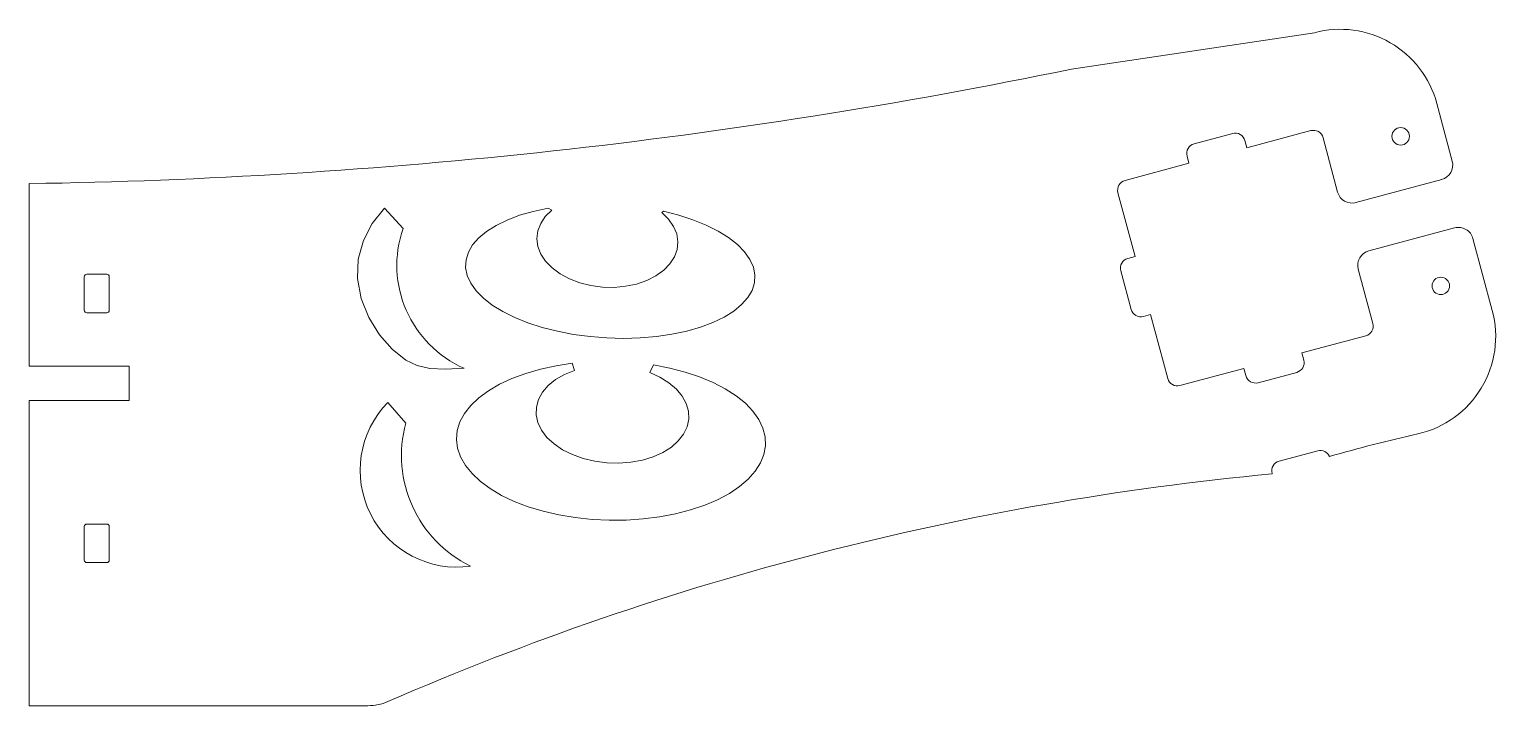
# Model space of a CAD drawing. Header units: millimetres. Extents: x -134 to 160, y 0 to 135.
import ezdxf

# ---------------------------------------------------------------- set-up
doc = ezdxf.new("R2010")
doc.units = ezdxf.units.MM

msp = doc.modelspace()

# ---------------------------------------------------------------- linework, layer by layer
at = {"color": 7, "linetype": 'Continuous', "lineweight": 15}
for p, q in [((74.89, 127.43), (123.46, 134.69)), ((151.06, 108.96), (147.95, 120.55)), ((107.12, 114.53), (99.39, 112.46)), ((122.76, 115.1), (109.96, 111.67)), ((109.96, 111.67), (109.57, 113.12)), ((128.12, 102.81), (125.21, 113.68)), ((97.98, 110.01), (98.37, 108.56)), ((98.37, 108.56), (85.57, 105.13)), ((-133.7, 104.5), (-133.7, 67.95)), ((148.94, 105.29), (131.79, 100.69)), ((84.16, 102.68), (87.59, 89.88)), ((-62.64, 99.55), (-65.07, 96.53)), ((-58.9, 95.54), (-62.64, 99.55)), ((-38.07, 97.21), (-40.29, 96.14)), ((-35.58, 98.15), (-38.07, 97.21)), ((-32.84, 98.94), (-35.58, 98.15)), ((-29.89, 99.57), (-32.84, 98.94)), ((-31.37, 96.5), (-30.44, 97.9)), ((-30.44, 97.9), (-29.16, 99.17)), ((-29.16, 99.17), (-29.89, 99.57)), ((-6.8, 98.98), (-7.09, 98.7)), ((-7.09, 98.7), (-5.76, 97.38)), ((-3.75, 98.2), (-6.8, 98.98)), ((-5.76, 97.38), (-4.77, 95.94)), ((-0.89, 97.27), (-3.75, 98.2)), ((1.75, 96.2), (-0.89, 97.27)), ((-65.07, 96.53), (-66.84, 93.11)), ((-42.2, 94.93), (-43.77, 93.62)), ((-40.29, 96.14), (-42.2, 94.93)), ((-32.12, 93.47), (-31.94, 95.01)), ((-31.94, 95.01), (-31.37, 96.5)), ((-4.77, 95.94), (-4.15, 94.43)), ((-4.15, 94.43), (-3.91, 92.87)), ((4.14, 95), (1.75, 96.2)), ((6.23, 93.7), (4.14, 95)), ((134.38, 91.03), (151.53, 95.63)), ((-66.84, 93.11), (-67.86, 89.39)), ((-44.99, 92.22), (-45.84, 90.75)), ((-43.77, 93.62), (-44.99, 92.22)), ((-31.92, 91.91), (-32.12, 93.47)), ((-31.33, 90.39), (-31.92, 91.91)), ((-4.06, 91.33), (-4.59, 89.83)), ((-3.91, 92.87), (-4.06, 91.33)), ((8, 92.3), (6.23, 93.7)), ((9.43, 90.84), (8, 92.3)), ((159.07, 79.09), (155.2, 93.51)), ((-67.86, 89.39), (-68.02, 85.48)), ((-46.3, 89.23), (-46.38, 87.68)), ((-45.84, 90.75), (-46.3, 89.23)), ((-30.37, 88.94), (-31.33, 90.39)), ((-29.08, 87.61), (-30.37, 88.94)), ((-5.49, 88.42), (-6.74, 87.14)), ((-4.59, 89.83), (-5.49, 88.42)), ((10.5, 89.32), (9.43, 90.84)), ((11.19, 87.77), (10.5, 89.32)), ((87.59, 89.88), (86.14, 89.49)), ((-122.7, 85.86), (-122.7, 79.14)), ((-118.2, 86.36), (-122.2, 86.36)), ((-117.7, 79.14), (-117.7, 85.86)), ((-68.02, 85.48), (-67.28, 81.53)), ((-46.38, 87.68), (-46.06, 86.12)), ((-46.06, 86.12), (-45.36, 84.57)), ((-27.48, 86.43), (-29.08, 87.61)), ((-25.62, 85.43), (-27.48, 86.43)), ((-23.55, 84.64), (-25.62, 85.43)), ((-10.12, 85.1), (-12.16, 84.4)), ((-8.29, 86.02), (-10.12, 85.1)), ((-6.74, 87.14), (-8.29, 86.02)), ((11.49, 86.21), (11.19, 87.77)), ((11.41, 84.66), (11.49, 86.21)), ((84.72, 87.05), (86.79, 79.32)), ((135.17, 76.49), (132.26, 87.36)), ((-45.36, 84.57), (-44.28, 83.05)), ((-44.28, 83.05), (-42.84, 81.59)), ((-21.32, 84.09), (-23.55, 84.64)), ((-19.01, 83.78), (-21.32, 84.09)), ((-16.67, 83.73), (-19.01, 83.78)), ((-14.36, 83.94), (-16.67, 83.73)), ((-12.16, 84.4), (-14.36, 83.94)), ((10.07, 81.67), (10.93, 83.13)), ((10.93, 83.13), (11.41, 84.66)), ((-67.28, 81.53), (-65.76, 77.72)), ((-42.84, 81.59), (-41.06, 80.19)), ((-41.06, 80.19), (-38.96, 78.89)), ((7.26, 78.96), (8.84, 80.27)), ((8.84, 80.27), (10.07, 81.67)), ((-122.2, 78.64), (-118.2, 78.64)), ((-65.76, 77.72), (-63.64, 74.25)), ((-38.96, 78.89), (-36.56, 77.7)), ((-36.56, 77.7), (-33.91, 76.63)), ((-33.91, 76.63), (-31.04, 75.71)), ((0.61, 75.75), (3.11, 76.69)), ((3.11, 76.69), (5.34, 77.76)), ((5.34, 77.76), (7.26, 78.96)), ((89.24, 77.9), (90.69, 78.29)), ((90.69, 78.29), (94.12, 65.49)), ((-63.64, 74.25), (-61.11, 71.33)), ((-31.04, 75.71), (-27.99, 74.93)), ((-27.99, 74.93), (-24.79, 74.32)), ((-24.79, 74.32), (-21.49, 73.88)), ((-21.49, 73.88), (-18.14, 73.61)), ((-18.14, 73.61), (-14.78, 73.52)), ((-14.78, 73.52), (-11.45, 73.62)), ((-11.45, 73.62), (-8.21, 73.9)), ((-8.21, 73.9), (-5.09, 74.35)), ((-5.09, 74.35), (-2.14, 74.97)), ((-2.14, 74.97), (0.61, 75.75)), ((120.96, 70.61), (133.76, 74.04)), ((-61.11, 71.33), (-58.35, 69.17)), ((121.35, 69.17), (120.96, 70.61)), ((-113.7, 67.95), (-133.7, 67.95)), ((-113.7, 61.05), (-113.7, 67.95)), ((-58.35, 69.17), (-56.1, 68.12)), ((-56.1, 68.12), (-53.52, 67.51)), ((-53.52, 67.51), (-50.44, 67.33)), ((-50.44, 67.33), (-46.65, 67.53)), ((-28.3, 68.04), (-31.42, 67.37)), ((-25.05, 68.53), (-28.3, 68.04)), ((-24.63, 67.12), (-25.05, 68.53)), ((-8.78, 68.2), (-9.51, 66.69)), ((-5.55, 67.58), (-8.78, 68.2)), ((-2.46, 66.78), (-5.55, 67.58)), ((96.57, 64.08), (109.37, 67.51)), ((109.37, 67.51), (109.76, 66.06)), ((-37.12, 65.51), (-39.61, 64.34)), ((-34.37, 66.52), (-37.12, 65.51)), ((-31.42, 67.37), (-34.37, 66.52)), ((-29.87, 64.08), (-28.4, 65.27)), ((-28.4, 65.27), (-26.63, 66.29)), ((-26.63, 66.29), (-24.63, 67.12)), ((-9.51, 66.69), (-7.49, 65.76)), ((-7.49, 65.76), (-5.71, 64.64)), ((-5.71, 64.64), (-4.22, 63.36)), ((0.44, 65.81), (-2.46, 66.78)), ((3.13, 64.69), (0.44, 65.81)), ((5.57, 63.43), (3.13, 64.69)), ((112.21, 64.65), (119.93, 66.72)), ((-41.84, 63.04), (-43.77, 61.61)), ((-39.61, 64.34), (-41.84, 63.04)), ((-31.81, 61.29), (-31.02, 62.74)), ((-31.02, 62.74), (-29.87, 64.08)), ((-4.22, 63.36), (-3.05, 61.96)), ((-3.05, 61.96), (-2.24, 60.47)), ((7.73, 62.03), (5.57, 63.43)), ((9.59, 60.53), (7.73, 62.03)), ((-133.7, 61.05), (-133.7, 0)), ((-133.7, 61.05), (-113.7, 61.05)), ((-58.35, 56.54), (-61.95, 60.68)), ((-45.37, 60.08), (-46.63, 58.46)), ((-43.77, 61.61), (-45.37, 60.08)), ((-32.27, 58.21), (-32.23, 59.77)), ((-32.23, 59.77), (-31.81, 61.29)), ((-2.24, 60.47), (-1.79, 58.92)), ((-1.79, 58.92), (-1.73, 57.36)), ((11.11, 58.94), (9.59, 60.53)), ((12.29, 57.27), (11.11, 58.94)), ((-47.53, 56.78), (-48.06, 55.05)), ((-46.63, 58.46), (-47.53, 56.78)), ((-31.92, 56.65), (-32.27, 58.21)), ((-31.2, 55.14), (-31.92, 56.65)), ((-2.06, 55.82), (-2.76, 54.35)), ((-1.73, 57.36), (-2.06, 55.82)), ((13.11, 55.55), (12.29, 57.27)), ((-48.06, 55.05), (-48.21, 53.29)), ((-48.21, 53.29), (-47.99, 51.54)), ((-30.11, 53.71), (-31.2, 55.14)), ((-28.7, 52.4), (-30.11, 53.71)), ((-3.83, 52.98), (-5.22, 51.75)), ((-2.76, 54.35), (-3.83, 52.98)), ((13.55, 53.8), (13.11, 55.55)), ((13.55, 53.8), (13.62, 52.04)), ((-47.99, 51.54), (-47.39, 49.8)), ((-26.99, 51.24), (-28.7, 52.4)), ((-25.03, 50.26), (-26.99, 51.24)), ((-22.87, 49.48), (-25.03, 50.26)), ((-6.92, 50.68), (-8.87, 49.81)), ((-5.22, 51.75), (-6.92, 50.68)), ((12.63, 48.58), (13.31, 50.3)), ((13.31, 50.3), (13.62, 52.04)), ((124.14, 51.01), (116.41, 48.94)), ((-47.39, 49.8), (-46.43, 48.1)), ((-46.43, 48.1), (-45.11, 46.46)), ((-20.55, 48.93), (-22.87, 49.48)), ((-18.15, 48.61), (-20.55, 48.93)), ((-15.72, 48.55), (-18.15, 48.61)), ((-13.32, 48.73), (-15.72, 48.55)), ((-11.02, 49.15), (-13.32, 48.73)), ((-8.87, 49.81), (-11.02, 49.15)), ((11.58, 46.92), (12.63, 48.58)), ((-45.11, 46.46), (-43.44, 44.9)), ((-43.44, 44.9), (-41.46, 43.44)), ((8.45, 43.85), (10.18, 45.34)), ((10.18, 45.34), (11.58, 46.92)), ((115, 46.49), (115.02, 46.41)), ((115, 46.4), (115.02, 46.41)), ((-41.46, 43.44), (-39.19, 42.1)), ((-39.19, 42.1), (-36.64, 40.89)), ((1.45, 40.11), (4.05, 41.22)), ((4.05, 41.22), (6.39, 42.47)), ((6.39, 42.47), (8.45, 43.85)), ((-36.64, 40.89), (-33.86, 39.82)), ((-33.86, 39.82), (-30.88, 38.93)), ((-30.88, 38.93), (-27.73, 38.2)), ((-27.73, 38.2), (-24.45, 37.65)), ((-7.58, 37.79), (-4.4, 38.39)), ((-4.4, 38.39), (-1.38, 39.17)), ((-1.38, 39.17), (1.45, 40.11)), ((-122.7, 29.14), (-122.7, 35.86)), ((-122.2, 36.36), (-118.2, 36.36)), ((-117.7, 35.86), (-117.7, 29.14)), ((-24.45, 37.65), (-21.09, 37.29)), ((-21.09, 37.29), (-17.68, 37.13)), ((-17.68, 37.13), (-14.26, 37.15)), ((-14.26, 37.15), (-10.88, 37.38)), ((-10.88, 37.38), (-7.58, 37.79)), ((-118.2, 28.64), (-122.2, 28.64)), ((-133.7, 0), (-65.94, 0))]:
    msp.add_line(p, q, dxfattribs=at)
for centre in [(140.73, 113.96), (148.76, 84.02)]:
    msp.add_circle(centre, 1.75, dxfattribs=at)
for centre, radius, start, end in [((128.64, 115.38), 20, 15, 105), ((-150.48, 1217.52), 1113.15, 270.86384, 281.68083), ((107.64, 112.6), 2, 15, 105), ((123.28, 113.16), 2, 15, 105), ((99.91, 110.53), 2, 105, 195), ((148.16, 108.19), 3, 285, 15), ((86.09, 103.2), 2, 105, 195), ((131.02, 103.59), 3, 195, 285), ((-37.64, 88.15), 22.51, 160.8424, 246.3898), ((152.3, 92.73), 3, 15, 105), ((135.16, 88.14), 3, 105, 195), ((86.65, 87.56), 2, 105, 195), ((-122.2, 85.86), 0.5, 90, 180), ((-118.2, 85.86), 0.5, 0, 90), ((88.72, 79.84), 2, 195, 285), ((-122.2, 79.14), 0.5, 180, 270), ((-118.2, 79.14), 0.5, 270, 0), ((133.24, 75.98), 2, 285, 15), ((139.75, 73.91), 20, 282.8091, 15), ((119.42, 68.65), 2, 285, 15), ((96.05, 66.01), 2, 195, 285), ((111.69, 66.58), 2, 195, 285), ((-48.13, 47.1), 19.37, 135.531, 278.0642), ((-34.58, 50.06), 24.64, 164.7552, 243.9294), ((219.92, -278.73), 341.64, 102.8091, 105.8718), ((124.66, 49.08), 2, 23.7339, 105), ((116.93, 47.01), 2, 105, 195), ((169.71, -532.36), 581.34, 95.4004, 113.48463), ((-122.2, 35.86), 0.5, 90, 180), ((-118.2, 35.86), 0.5, 0, 90), ((-122.2, 29.14), 0.5, 180, 270), ((-118.2, 29.14), 0.5, 270, 0), ((-65.94, 10), 10, 270, 293.4846)]:
    msp.add_arc(centre, radius, start, end, dxfattribs=at)

doc.saveas('drawing.dxf')
